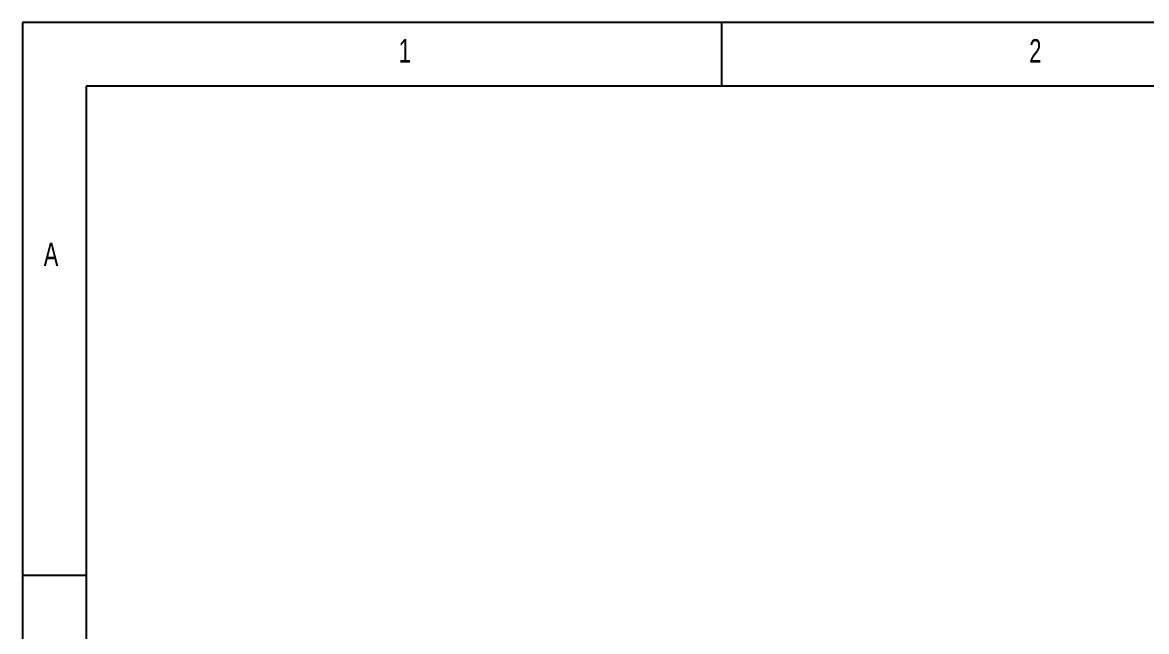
# Model space of a CAD drawing. Extents: x 5 to 415, y 3 to 292.
# Drawn here: x 5 to 93.4, y 244.1 to 292 of the extents above; entities that cross this region are included whole.
import ezdxf
from ezdxf.enums import TextEntityAlignment as Align

# ---------------------------------------------------------------- set-up
doc = ezdxf.new("R2010")
doc.units = 0
doc.layers.get('0').update_dxf_attribs({"linetype": 'CONTINUOUS'})

msp = doc.modelspace()

# ---------------------------------------------------------------- linework, layer by layer
at = {"color": 7, "linetype": 'CONTINUOUS'}
for p, q in [((415, 292), (5, 292)), ((5, 292), (5, 5)), ((60, 287), (60, 292)), ((410, 287), (10, 287)), ((10, 287), (10, 10)), ((10, 248.5), (5, 248.5))]:
    msp.add_line(p, q, dxfattribs=at)

# ---------------------------------------------------------------- texts
at = {"color": 7, "linetype": 'CONTINUOUS', "width": 0.7}
for s, p in [('1', (34.583, 288.281)), ('2', (84.167, 288.281)), ('A', (6.667, 272.281))]:
    msp.add_text(s, height=1.852, dxfattribs=at).set_placement(p, align=Align.BOTTOM_LEFT)

doc.saveas('drawing.dxf')
